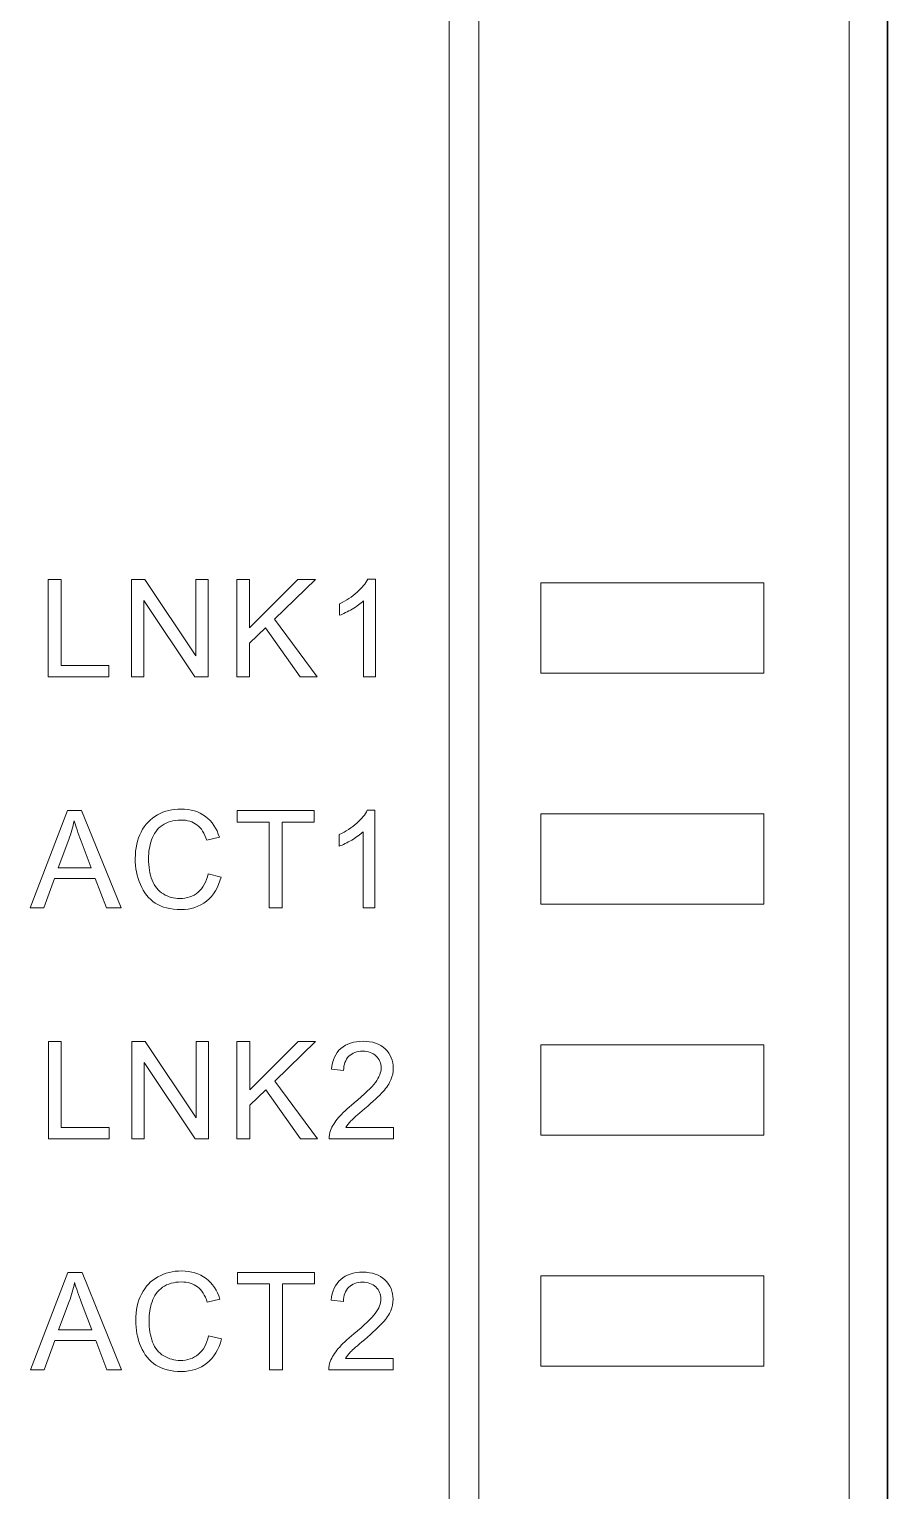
# Model space of a CAD drawing. Header units: millimetres. Extents: x 33157 to 59611, y -29750 to 1750.
# Drawn here: x 53974.66 to 53992.51, y -3105.41 to -3075.04 of the extents above; entities that cross this region are included whole.
import ezdxf

# ---------------------------------------------------------------- set-up
doc = ezdxf.new("R2010")
doc.units = ezdxf.units.MM
doc.layers.get('0').update_dxf_attribs({"lineweight": 18})

msp = doc.modelspace()

# ---------------------------------------------------------------- linework, layer by layer
at = {"lineweight": 9}
for p, q in [((53983.392, -3043.278), (53983.392, -3107.761)), ((53984.007, -3043.278), (53984.007, -3170.694)), ((53991.708, -3047.493), (53991.708, -3168.946)), ((53992.511, -3048.296), (53992.511, -3168.464))]:
    msp.add_line(p, q, dxfattribs=at)
for points in [[(53984.007, -3170.487), (53992.5, -3170.487), (53992.5, -3047.493), (53984.007, -3047.493)], [(53985.3, -3088.423), (53989.933, -3088.423), (53989.933, -3086.545), (53985.3, -3086.545)], [(53985.3, -3093.223), (53989.933, -3093.223), (53989.933, -3091.345), (53985.3, -3091.345)], [(53985.3, -3098.023), (53989.933, -3098.023), (53989.933, -3096.145), (53985.3, -3096.145)], [(53985.3, -3102.823), (53989.933, -3102.823), (53989.933, -3100.945), (53985.3, -3100.945)], [(53985.3, -3102.823), (53989.933, -3102.823), (53989.933, -3100.945), (53985.3, -3100.945)]]:
    msp.add_lwpolyline(points, close=True, dxfattribs=at)
for points, knots in [([(53975.056, -3088.499), (53975.056, -3088.499), (53975.056, -3086.478), (53975.056, -3086.478), (53975.056, -3086.478), (53975.324, -3086.478), (53975.324, -3086.478), (53975.324, -3086.478), (53975.324, -3088.262), (53975.324, -3088.262), (53975.324, -3088.262), (53976.317, -3088.262), (53976.317, -3088.262), (53976.317, -3088.262), (53976.317, -3088.499), (53976.317, -3088.499), (53976.317, -3088.499), (53975.056, -3088.499), (53975.056, -3088.499)], [0, 0, 0, 0, 147279.348995, 147279.348995, 147279.348995, 294558.697991, 294558.697991, 294558.697991, 441838.046986, 441838.046986, 441838.046986, 589117.395982, 589117.395982, 589117.395982, 736396.744977, 736396.744977, 736396.744977, 883676.093972, 883676.093972, 883676.093972, 883676.093972]), ([(53976.791, -3088.499), (53976.791, -3088.499), (53976.791, -3086.478), (53976.791, -3086.478), (53976.791, -3086.478), (53977.066, -3086.478), (53977.066, -3086.478), (53977.066, -3086.478), (53978.126, -3088.064), (53978.126, -3088.064), (53978.126, -3088.064), (53978.126, -3086.478), (53978.126, -3086.478), (53978.126, -3086.478), (53978.383, -3086.478), (53978.383, -3086.478), (53978.383, -3086.478), (53978.383, -3088.499), (53978.383, -3088.499), (53978.383, -3088.499), (53978.108, -3088.499), (53978.108, -3088.499), (53978.108, -3088.499), (53977.048, -3086.913), (53977.048, -3086.913), (53977.048, -3086.913), (53977.048, -3088.499), (53977.048, -3088.499), (53977.048, -3088.499), (53976.791, -3088.499), (53976.791, -3088.499)], [0, 0, 0, 0, 142041.886903, 142041.886903, 142041.886903, 284083.773805, 284083.773805, 284083.773805, 426125.660708, 426125.660708, 426125.660708, 568167.547611, 568167.547611, 568167.547611, 710209.434513, 710209.434513, 710209.434513, 852251.321416, 852251.321416, 852251.321416, 994293.208319, 994293.208319, 994293.208319, 1136335.095222, 1136335.095222, 1136335.095222, 1278376.982124, 1278376.982124, 1278376.982124, 1420418.869027, 1420418.869027, 1420418.869027, 1420418.869027]), ([(53978.977, -3088.499), (53978.977, -3088.499), (53978.977, -3086.478), (53978.977, -3086.478), (53978.977, -3086.478), (53979.245, -3086.478), (53979.245, -3086.478), (53979.245, -3086.478), (53979.245, -3087.48), (53979.245, -3087.48), (53979.245, -3087.48), (53980.249, -3086.478), (53980.249, -3086.478), (53980.249, -3086.478), (53980.611, -3086.478), (53980.611, -3086.478), (53980.611, -3086.478), (53979.764, -3087.298), (53979.764, -3087.298), (53979.764, -3087.298), (53980.648, -3088.499), (53980.648, -3088.499), (53980.648, -3088.499), (53980.295, -3088.499), (53980.295, -3088.499), (53980.295, -3088.499), (53979.576, -3087.479), (53979.576, -3087.479), (53979.576, -3087.479), (53979.245, -3087.799), (53979.245, -3087.799), (53979.245, -3087.799), (53979.245, -3088.499), (53979.245, -3088.499), (53979.245, -3088.499), (53978.977, -3088.499), (53978.977, -3088.499)], [0, 0, 0, 0, 140736.928129, 140736.928129, 140736.928129, 281473.856257, 281473.856257, 281473.856257, 422210.784386, 422210.784386, 422210.784386, 562947.712514, 562947.712514, 562947.712514, 703684.640643, 703684.640643, 703684.640643, 844421.568771, 844421.568771, 844421.568771, 985158.4969, 985158.4969, 985158.4969, 1125895.425028, 1125895.425028, 1125895.425028, 1266632.353157, 1266632.353157, 1266632.353157, 1407369.281286, 1407369.281286, 1407369.281286, 1548106.209414, 1548106.209414, 1548106.209414, 1688843.137543, 1688843.137543, 1688843.137543, 1688843.137543]), ([(53981.86, -3088.499), (53981.86, -3088.499), (53981.612, -3088.499), (53981.612, -3088.499), (53981.612, -3088.499), (53981.612, -3086.917), (53981.612, -3086.917), (53981.552, -3086.975), (53981.474, -3087.032), (53981.377, -3087.089), (53981.28, -3087.146), (53981.192, -3087.188), (53981.115, -3087.217), (53981.115, -3087.217), (53981.115, -3086.977), (53981.115, -3086.977), (53981.254, -3086.912), (53981.375, -3086.833), (53981.479, -3086.74), (53981.583, -3086.647), (53981.657, -3086.557), (53981.7, -3086.47), (53981.7, -3086.47), (53981.86, -3086.47), (53981.86, -3086.47), (53981.86, -3086.47), (53981.86, -3088.499), (53981.86, -3088.499)], [0, 0, 0, 0, 142753.756049, 142753.756049, 142753.756049, 285507.512097, 285507.512097, 285507.512097, 428261.268146, 428261.268146, 428261.268146, 571015.024195, 571015.024195, 571015.024195, 713768.780244, 713768.780244, 713768.780244, 856522.536292, 856522.536292, 856522.536292, 999276.292341, 999276.292341, 999276.292341, 1142030.04839, 1142030.04839, 1142030.04839, 1284783.804439, 1284783.804439, 1284783.804439, 1284783.804439]), ([(53974.682, -3093.299), (53974.682, -3093.299), (53975.457, -3091.278), (53975.457, -3091.278), (53975.457, -3091.278), (53975.751, -3091.278), (53975.751, -3091.278), (53975.751, -3091.278), (53976.574, -3093.299), (53976.574, -3093.299), (53976.574, -3093.299), (53976.27, -3093.299), (53976.27, -3093.299), (53976.27, -3093.299), (53976.036, -3092.686), (53976.036, -3092.686), (53976.036, -3092.686), (53975.185, -3092.686), (53975.185, -3092.686), (53975.185, -3092.686), (53974.966, -3093.299), (53974.966, -3093.299), (53974.966, -3093.299), (53974.682, -3093.299), (53974.682, -3093.299)], [0, 0, 0, 0, 144010.59545, 144010.59545, 144010.59545, 288021.1909, 288021.1909, 288021.1909, 432031.78635, 432031.78635, 432031.78635, 576042.3818, 576042.3818, 576042.3818, 720052.97725, 720052.97725, 720052.97725, 864063.5727, 864063.5727, 864063.5727, 1008074.16815, 1008074.16815, 1008074.16815, 1152084.7636, 1152084.7636, 1152084.7636, 1152084.7636]), ([(53978.382, -3092.59), (53978.382, -3092.59), (53978.65, -3092.658), (53978.65, -3092.658), (53978.594, -3092.877), (53978.494, -3093.044), (53978.348, -3093.16), (53978.203, -3093.275), (53978.025, -3093.333), (53977.815, -3093.333), (53977.598, -3093.333), (53977.421, -3093.289), (53977.284, -3093.2), (53977.148, -3093.111), (53977.044, -3092.983), (53976.973, -3092.815), (53976.902, -3092.646), (53976.867, -3092.466), (53976.867, -3092.273), (53976.867, -3092.063), (53976.907, -3091.88), (53976.987, -3091.723), (53977.067, -3091.566), (53977.182, -3091.447), (53977.33, -3091.366), (53977.478, -3091.285), (53977.641, -3091.244), (53977.819, -3091.244), (53978.021, -3091.244), (53978.191, -3091.296), (53978.328, -3091.399), (53978.466, -3091.502), (53978.562, -3091.646), (53978.616, -3091.832), (53978.616, -3091.832), (53978.354, -3091.894), (53978.354, -3091.894), (53978.307, -3091.748), (53978.239, -3091.64), (53978.15, -3091.574), (53978.061, -3091.506), (53977.949, -3091.473), (53977.814, -3091.473), (53977.66, -3091.473), (53977.53, -3091.51), (53977.426, -3091.584), (53977.322, -3091.659), (53977.248, -3091.759), (53977.207, -3091.884), (53977.164, -3092.01), (53977.143, -3092.139), (53977.143, -3092.272), (53977.143, -3092.444), (53977.168, -3092.594), (53977.218, -3092.722), (53977.268, -3092.85), (53977.345, -3092.946), (53977.451, -3093.009), (53977.556, -3093.073), (53977.67, -3093.104), (53977.793, -3093.104), (53977.942, -3093.104), (53978.068, -3093.061), (53978.172, -3092.975), (53978.275, -3092.888), (53978.345, -3092.76), (53978.382, -3092.59)], [0, 0, 0, 0, 137761.656695, 137761.656695, 137761.656695, 275523.313391, 275523.313391, 275523.313391, 413284.970086, 413284.970086, 413284.970086, 551046.626782, 551046.626782, 551046.626782, 688808.283477, 688808.283477, 688808.283477, 826569.940173, 826569.940173, 826569.940173, 964331.596868, 964331.596868, 964331.596868, 1102093.253564, 1102093.253564, 1102093.253564, 1239854.910259, 1239854.910259, 1239854.910259, 1377616.566955, 1377616.566955, 1377616.566955, 1515378.22365, 1515378.22365, 1515378.22365, 1653139.880346, 1653139.880346, 1653139.880346, 1790901.537041, 1790901.537041, 1790901.537041, 1928663.193737, 1928663.193737, 1928663.193737, 2066424.850432, 2066424.850432, 2066424.850432, 2204186.507128, 2204186.507128, 2204186.507128, 2341948.163823, 2341948.163823, 2341948.163823, 2479709.820519, 2479709.820519, 2479709.820519, 2617471.477214, 2617471.477214, 2617471.477214, 2755233.13391, 2755233.13391, 2755233.13391, 2892994.790605, 2892994.790605, 2892994.790605, 3030756.447301, 3030756.447301, 3030756.447301, 3030756.447301]), ([(53979.651, -3093.299), (53979.651, -3093.299), (53979.651, -3091.515), (53979.651, -3091.515), (53979.651, -3091.515), (53978.985, -3091.515), (53978.985, -3091.515), (53978.985, -3091.515), (53978.985, -3091.278), (53978.985, -3091.278), (53978.985, -3091.278), (53980.585, -3091.278), (53980.585, -3091.278), (53980.585, -3091.278), (53980.585, -3091.515), (53980.585, -3091.515), (53980.585, -3091.515), (53979.919, -3091.515), (53979.919, -3091.515), (53979.919, -3091.515), (53979.919, -3093.299), (53979.919, -3093.299), (53979.919, -3093.299), (53979.651, -3093.299), (53979.651, -3093.299)], [0, 0, 0, 0, 144020.666035, 144020.666035, 144020.666035, 288041.33207, 288041.33207, 288041.33207, 432061.998104, 432061.998104, 432061.998104, 576082.664139, 576082.664139, 576082.664139, 720103.330174, 720103.330174, 720103.330174, 864123.996209, 864123.996209, 864123.996209, 1008144.662244, 1008144.662244, 1008144.662244, 1152165.328279, 1152165.328279, 1152165.328279, 1152165.328279]), ([(53981.851, -3093.299), (53981.851, -3093.299), (53981.603, -3093.299), (53981.603, -3093.299), (53981.603, -3093.299), (53981.603, -3091.717), (53981.603, -3091.717), (53981.543, -3091.775), (53981.464, -3091.832), (53981.367, -3091.889), (53981.27, -3091.946), (53981.183, -3091.988), (53981.106, -3092.017), (53981.106, -3092.017), (53981.106, -3091.777), (53981.106, -3091.777), (53981.245, -3091.712), (53981.366, -3091.633), (53981.47, -3091.54), (53981.574, -3091.447), (53981.648, -3091.357), (53981.691, -3091.27), (53981.691, -3091.27), (53981.851, -3091.27), (53981.851, -3091.27), (53981.851, -3091.27), (53981.851, -3093.299), (53981.851, -3093.299)], [0, 0, 0, 0, 142760.107849, 142760.107849, 142760.107849, 285520.215698, 285520.215698, 285520.215698, 428280.323547, 428280.323547, 428280.323547, 571040.431395, 571040.431395, 571040.431395, 713800.539244, 713800.539244, 713800.539244, 856560.647093, 856560.647093, 856560.647093, 999320.754942, 999320.754942, 999320.754942, 1142080.862791, 1142080.862791, 1142080.862791, 1284840.97064, 1284840.97064, 1284840.97064, 1284840.97064]), ([(53975.263, -3092.469), (53975.263, -3092.469), (53975.952, -3092.469), (53975.952, -3092.469), (53975.952, -3092.469), (53975.741, -3091.909), (53975.741, -3091.909), (53975.678, -3091.739), (53975.63, -3091.598), (53975.596, -3091.487), (53975.569, -3091.619), (53975.531, -3091.748), (53975.485, -3091.876), (53975.485, -3091.876), (53975.263, -3092.469), (53975.263, -3092.469)], [0, 0, 0, 0, 149593.760982, 149593.760982, 149593.760982, 299187.521963, 299187.521963, 299187.521963, 448781.282945, 448781.282945, 448781.282945, 598375.043926, 598375.043926, 598375.043926, 747968.804908, 747968.804908, 747968.804908, 747968.804908]), ([(53975.061, -3098.099), (53975.061, -3098.099), (53975.061, -3096.078), (53975.061, -3096.078), (53975.061, -3096.078), (53975.329, -3096.078), (53975.329, -3096.078), (53975.329, -3096.078), (53975.329, -3097.862), (53975.329, -3097.862), (53975.329, -3097.862), (53976.322, -3097.862), (53976.322, -3097.862), (53976.322, -3097.862), (53976.322, -3098.099), (53976.322, -3098.099), (53976.322, -3098.099), (53975.061, -3098.099), (53975.061, -3098.099)], [0, 0, 0, 0, 147293.074861, 147293.074861, 147293.074861, 294586.149721, 294586.149721, 294586.149721, 441879.224582, 441879.224582, 441879.224582, 589172.299443, 589172.299443, 589172.299443, 736465.374304, 736465.374304, 736465.374304, 883758.449164, 883758.449164, 883758.449164, 883758.449164]), ([(53976.796, -3098.099), (53976.796, -3098.099), (53976.796, -3096.078), (53976.796, -3096.078), (53976.796, -3096.078), (53977.071, -3096.078), (53977.071, -3096.078), (53977.071, -3096.078), (53978.131, -3097.664), (53978.131, -3097.664), (53978.131, -3097.664), (53978.131, -3096.078), (53978.131, -3096.078), (53978.131, -3096.078), (53978.388, -3096.078), (53978.388, -3096.078), (53978.388, -3096.078), (53978.388, -3098.099), (53978.388, -3098.099), (53978.388, -3098.099), (53978.113, -3098.099), (53978.113, -3098.099), (53978.113, -3098.099), (53977.053, -3096.513), (53977.053, -3096.513), (53977.053, -3096.513), (53977.053, -3098.099), (53977.053, -3098.099), (53977.053, -3098.099), (53976.796, -3098.099), (53976.796, -3098.099)], [0, 0, 0, 0, 142055.122514, 142055.122514, 142055.122514, 284110.245029, 284110.245029, 284110.245029, 426165.367543, 426165.367543, 426165.367543, 568220.490058, 568220.490058, 568220.490058, 710275.612572, 710275.612572, 710275.612572, 852330.735086, 852330.735086, 852330.735086, 994385.857601, 994385.857601, 994385.857601, 1136440.980115, 1136440.980115, 1136440.980115, 1278496.102629, 1278496.102629, 1278496.102629, 1420551.225144, 1420551.225144, 1420551.225144, 1420551.225144]), ([(53978.982, -3098.099), (53978.982, -3098.099), (53978.982, -3096.078), (53978.982, -3096.078), (53978.982, -3096.078), (53979.25, -3096.078), (53979.25, -3096.078), (53979.25, -3096.078), (53979.25, -3097.08), (53979.25, -3097.08), (53979.25, -3097.08), (53980.254, -3096.078), (53980.254, -3096.078), (53980.254, -3096.078), (53980.616, -3096.078), (53980.616, -3096.078), (53980.616, -3096.078), (53979.769, -3096.898), (53979.769, -3096.898), (53979.769, -3096.898), (53980.653, -3098.099), (53980.653, -3098.099), (53980.653, -3098.099), (53980.3, -3098.099), (53980.3, -3098.099), (53980.3, -3098.099), (53979.581, -3097.079), (53979.581, -3097.079), (53979.581, -3097.079), (53979.25, -3097.399), (53979.25, -3097.399), (53979.25, -3097.399), (53979.25, -3098.099), (53979.25, -3098.099), (53979.25, -3098.099), (53978.982, -3098.099), (53978.982, -3098.099)], [0, 0, 0, 0, 140750.041134, 140750.041134, 140750.041134, 281500.082268, 281500.082268, 281500.082268, 422250.123402, 422250.123402, 422250.123402, 563000.164536, 563000.164536, 563000.164536, 703750.20567, 703750.20567, 703750.20567, 844500.246804, 844500.246804, 844500.246804, 985250.287938, 985250.287938, 985250.287938, 1126000.329072, 1126000.329072, 1126000.329072, 1266750.370205, 1266750.370205, 1266750.370205, 1407500.411339, 1407500.411339, 1407500.411339, 1548250.452473, 1548250.452473, 1548250.452473, 1689000.493607, 1689000.493607, 1689000.493607, 1689000.493607]), ([(53982.235, -3097.862), (53982.235, -3097.862), (53982.235, -3098.099), (53982.235, -3098.099), (53982.235, -3098.099), (53980.897, -3098.099), (53980.897, -3098.099), (53980.895, -3098.039), (53980.905, -3097.982), (53980.926, -3097.926), (53980.961, -3097.835), (53981.016, -3097.746), (53981.092, -3097.658), (53981.167, -3097.57), (53981.275, -3097.468), (53981.416, -3097.353), (53981.635, -3097.173), (53981.783, -3097.03), (53981.861, -3096.925), (53981.939, -3096.819), (53981.978, -3096.72), (53981.978, -3096.626), (53981.978, -3096.527), (53981.943, -3096.445), (53981.872, -3096.377), (53981.802, -3096.31), (53981.71, -3096.276), (53981.596, -3096.276), (53981.476, -3096.276), (53981.38, -3096.311), (53981.308, -3096.383), (53981.236, -3096.454), (53981.2, -3096.553), (53981.199, -3096.679), (53981.199, -3096.679), (53980.945, -3096.654), (53980.945, -3096.654), (53980.963, -3096.464), (53981.029, -3096.319), (53981.142, -3096.219), (53981.257, -3096.12), (53981.41, -3096.07), (53981.602, -3096.07), (53981.796, -3096.07), (53981.95, -3096.123), (53982.062, -3096.231), (53982.176, -3096.339), (53982.232, -3096.472), (53982.232, -3096.631), (53982.232, -3096.712), (53982.216, -3096.792), (53982.182, -3096.87), (53982.149, -3096.948), (53982.094, -3097.031), (53982.018, -3097.117), (53981.941, -3097.203), (53981.813, -3097.322), (53981.635, -3097.473), (53981.486, -3097.598), (53981.39, -3097.683), (53981.348, -3097.727), (53981.306, -3097.772), (53981.271, -3097.817), (53981.243, -3097.862), (53981.243, -3097.862), (53982.235, -3097.862), (53982.235, -3097.862)], [0, 0, 0, 0, 137777.981302, 137777.981302, 137777.981302, 275555.962604, 275555.962604, 275555.962604, 413333.943906, 413333.943906, 413333.943906, 551111.925208, 551111.925208, 551111.925208, 688889.90651, 688889.90651, 688889.90651, 826667.887812, 826667.887812, 826667.887812, 964445.869114, 964445.869114, 964445.869114, 1102223.850416, 1102223.850416, 1102223.850416, 1240001.831717, 1240001.831717, 1240001.831717, 1377779.813019, 1377779.813019, 1377779.813019, 1515557.794321, 1515557.794321, 1515557.794321, 1653335.775623, 1653335.775623, 1653335.775623, 1791113.756925, 1791113.756925, 1791113.756925, 1928891.738227, 1928891.738227, 1928891.738227, 2066669.719529, 2066669.719529, 2066669.719529, 2204447.700831, 2204447.700831, 2204447.700831, 2342225.682133, 2342225.682133, 2342225.682133, 2480003.663435, 2480003.663435, 2480003.663435, 2617781.644737, 2617781.644737, 2617781.644737, 2755559.626039, 2755559.626039, 2755559.626039, 2893337.607341, 2893337.607341, 2893337.607341, 3031115.588643, 3031115.588643, 3031115.588643, 3031115.588643]), ([(53974.692, -3102.899), (53974.692, -3102.899), (53975.467, -3100.878), (53975.467, -3100.878), (53975.467, -3100.878), (53975.761, -3100.878), (53975.761, -3100.878), (53975.761, -3100.878), (53976.583, -3102.899), (53976.583, -3102.899), (53976.583, -3102.899), (53976.279, -3102.899), (53976.279, -3102.899), (53976.279, -3102.899), (53976.045, -3102.286), (53976.045, -3102.286), (53976.045, -3102.286), (53975.194, -3102.286), (53975.194, -3102.286), (53975.194, -3102.286), (53974.975, -3102.899), (53974.975, -3102.899), (53974.975, -3102.899), (53974.692, -3102.899), (53974.692, -3102.899)], [0, 0, 0, 0, 144024.028325, 144024.028325, 144024.028325, 288048.05665, 288048.05665, 288048.05665, 432072.084974, 432072.084974, 432072.084974, 576096.113299, 576096.113299, 576096.113299, 720120.141624, 720120.141624, 720120.141624, 864144.169949, 864144.169949, 864144.169949, 1008168.198274, 1008168.198274, 1008168.198274, 1152192.226599, 1152192.226599, 1152192.226599, 1152192.226599]), ([(53978.392, -3102.19), (53978.392, -3102.19), (53978.66, -3102.258), (53978.66, -3102.258), (53978.604, -3102.477), (53978.503, -3102.644), (53978.358, -3102.76), (53978.212, -3102.875), (53978.035, -3102.933), (53977.824, -3102.933), (53977.607, -3102.933), (53977.43, -3102.889), (53977.294, -3102.8), (53977.157, -3102.711), (53977.054, -3102.583), (53976.983, -3102.415), (53976.912, -3102.246), (53976.876, -3102.066), (53976.876, -3101.873), (53976.876, -3101.663), (53976.916, -3101.48), (53976.997, -3101.323), (53977.077, -3101.166), (53977.191, -3101.047), (53977.339, -3100.966), (53977.488, -3100.885), (53977.651, -3100.844), (53977.829, -3100.844), (53978.031, -3100.844), (53978.201, -3100.896), (53978.338, -3100.999), (53978.476, -3101.102), (53978.572, -3101.246), (53978.626, -3101.432), (53978.626, -3101.432), (53978.363, -3101.494), (53978.363, -3101.494), (53978.317, -3101.348), (53978.249, -3101.24), (53978.16, -3101.174), (53978.071, -3101.106), (53977.959, -3101.073), (53977.824, -3101.073), (53977.669, -3101.073), (53977.539, -3101.11), (53977.435, -3101.184), (53977.331, -3101.259), (53977.258, -3101.359), (53977.216, -3101.484), (53977.174, -3101.61), (53977.153, -3101.739), (53977.153, -3101.872), (53977.153, -3102.044), (53977.178, -3102.194), (53977.228, -3102.322), (53977.277, -3102.45), (53977.355, -3102.546), (53977.46, -3102.609), (53977.566, -3102.673), (53977.68, -3102.704), (53977.802, -3102.704), (53977.952, -3102.704), (53978.078, -3102.661), (53978.181, -3102.575), (53978.285, -3102.488), (53978.355, -3102.36), (53978.392, -3102.19)], [0, 0, 0, 0, 137774.503875, 137774.503875, 137774.503875, 275549.007749, 275549.007749, 275549.007749, 413323.511624, 413323.511624, 413323.511624, 551098.015498, 551098.015498, 551098.015498, 688872.519373, 688872.519373, 688872.519373, 826647.023247, 826647.023247, 826647.023247, 964421.527122, 964421.527122, 964421.527122, 1102196.030996, 1102196.030996, 1102196.030996, 1239970.534871, 1239970.534871, 1239970.534871, 1377745.038745, 1377745.038745, 1377745.038745, 1515519.54262, 1515519.54262, 1515519.54262, 1653294.046494, 1653294.046494, 1653294.046494, 1791068.550369, 1791068.550369, 1791068.550369, 1928843.054243, 1928843.054243, 1928843.054243, 2066617.558118, 2066617.558118, 2066617.558118, 2204392.061993, 2204392.061993, 2204392.061993, 2342166.565867, 2342166.565867, 2342166.565867, 2479941.069742, 2479941.069742, 2479941.069742, 2617715.573616, 2617715.573616, 2617715.573616, 2755490.077491, 2755490.077491, 2755490.077491, 2893264.581365, 2893264.581365, 2893264.581365, 3031039.08524, 3031039.08524, 3031039.08524, 3031039.08524]), ([(53979.661, -3102.899), (53979.661, -3102.899), (53979.661, -3101.115), (53979.661, -3101.115), (53979.661, -3101.115), (53978.995, -3101.115), (53978.995, -3101.115), (53978.995, -3101.115), (53978.995, -3100.878), (53978.995, -3100.878), (53978.995, -3100.878), (53980.595, -3100.878), (53980.595, -3100.878), (53980.595, -3100.878), (53980.595, -3101.115), (53980.595, -3101.115), (53980.595, -3101.115), (53979.929, -3101.115), (53979.929, -3101.115), (53979.929, -3101.115), (53979.929, -3102.899), (53979.929, -3102.899), (53979.929, -3102.899), (53979.661, -3102.899), (53979.661, -3102.899)], [0, 0, 0, 0, 144034.098514, 144034.098514, 144034.098514, 288068.197028, 288068.197028, 288068.197028, 432102.295543, 432102.295543, 432102.295543, 576136.394057, 576136.394057, 576136.394057, 720170.492571, 720170.492571, 720170.492571, 864204.591085, 864204.591085, 864204.591085, 1008238.689599, 1008238.689599, 1008238.689599, 1152272.788114, 1152272.788114, 1152272.788114, 1152272.788114]), ([(53982.23, -3102.662), (53982.23, -3102.662), (53982.23, -3102.899), (53982.23, -3102.899), (53982.23, -3102.899), (53980.892, -3102.899), (53980.892, -3102.899), (53980.891, -3102.839), (53980.9, -3102.782), (53980.922, -3102.726), (53980.956, -3102.635), (53981.011, -3102.546), (53981.087, -3102.458), (53981.162, -3102.37), (53981.271, -3102.268), (53981.411, -3102.153), (53981.63, -3101.973), (53981.779, -3101.83), (53981.856, -3101.725), (53981.934, -3101.619), (53981.973, -3101.52), (53981.973, -3101.426), (53981.973, -3101.327), (53981.938, -3101.245), (53981.868, -3101.177), (53981.797, -3101.11), (53981.705, -3101.076), (53981.591, -3101.076), (53981.472, -3101.076), (53981.376, -3101.111), (53981.304, -3101.183), (53981.232, -3101.254), (53981.195, -3101.353), (53981.194, -3101.479), (53981.194, -3101.479), (53980.94, -3101.454), (53980.94, -3101.454), (53980.958, -3101.264), (53981.024, -3101.119), (53981.138, -3101.019), (53981.252, -3100.92), (53981.405, -3100.87), (53981.597, -3100.87), (53981.791, -3100.87), (53981.945, -3100.923), (53982.058, -3101.031), (53982.171, -3101.139), (53982.227, -3101.272), (53982.227, -3101.431), (53982.227, -3101.512), (53982.211, -3101.592), (53982.178, -3101.67), (53982.145, -3101.748), (53982.09, -3101.831), (53982.013, -3101.917), (53981.936, -3102.003), (53981.808, -3102.122), (53981.63, -3102.273), (53981.481, -3102.398), (53981.385, -3102.483), (53981.343, -3102.527), (53981.301, -3102.572), (53981.266, -3102.617), (53981.238, -3102.662), (53981.238, -3102.662), (53982.23, -3102.662), (53982.23, -3102.662)], [0, 0, 0, 0, 137784.381425, 137784.381425, 137784.381425, 275568.76285, 275568.76285, 275568.76285, 413353.144275, 413353.144275, 413353.144275, 551137.5257, 551137.5257, 551137.5257, 688921.907125, 688921.907125, 688921.907125, 826706.288549, 826706.288549, 826706.288549, 964490.669974, 964490.669974, 964490.669974, 1102275.051399, 1102275.051399, 1102275.051399, 1240059.432824, 1240059.432824, 1240059.432824, 1377843.814249, 1377843.814249, 1377843.814249, 1515628.195674, 1515628.195674, 1515628.195674, 1653412.577099, 1653412.577099, 1653412.577099, 1791196.958524, 1791196.958524, 1791196.958524, 1928981.339949, 1928981.339949, 1928981.339949, 2066765.721374, 2066765.721374, 2066765.721374, 2204550.102798, 2204550.102798, 2204550.102798, 2342334.484223, 2342334.484223, 2342334.484223, 2480118.865648, 2480118.865648, 2480118.865648, 2617903.247073, 2617903.247073, 2617903.247073, 2755687.628498, 2755687.628498, 2755687.628498, 2893472.009923, 2893472.009923, 2893472.009923, 3031256.391348, 3031256.391348, 3031256.391348, 3031256.391348]), ([(53975.273, -3102.069), (53975.273, -3102.069), (53975.962, -3102.069), (53975.962, -3102.069), (53975.962, -3102.069), (53975.751, -3101.509), (53975.751, -3101.509), (53975.687, -3101.339), (53975.639, -3101.198), (53975.606, -3101.087), (53975.578, -3101.219), (53975.541, -3101.348), (53975.495, -3101.476), (53975.495, -3101.476), (53975.273, -3102.069), (53975.273, -3102.069)], [0, 0, 0, 0, 149606.752709, 149606.752709, 149606.752709, 299213.505419, 299213.505419, 299213.505419, 448820.258128, 448820.258128, 448820.258128, 598427.010838, 598427.010838, 598427.010838, 748033.763547, 748033.763547, 748033.763547, 748033.763547])]:
    msp.add_open_spline(points, degree=3, knots=knots)

doc.saveas('drawing.dxf')
